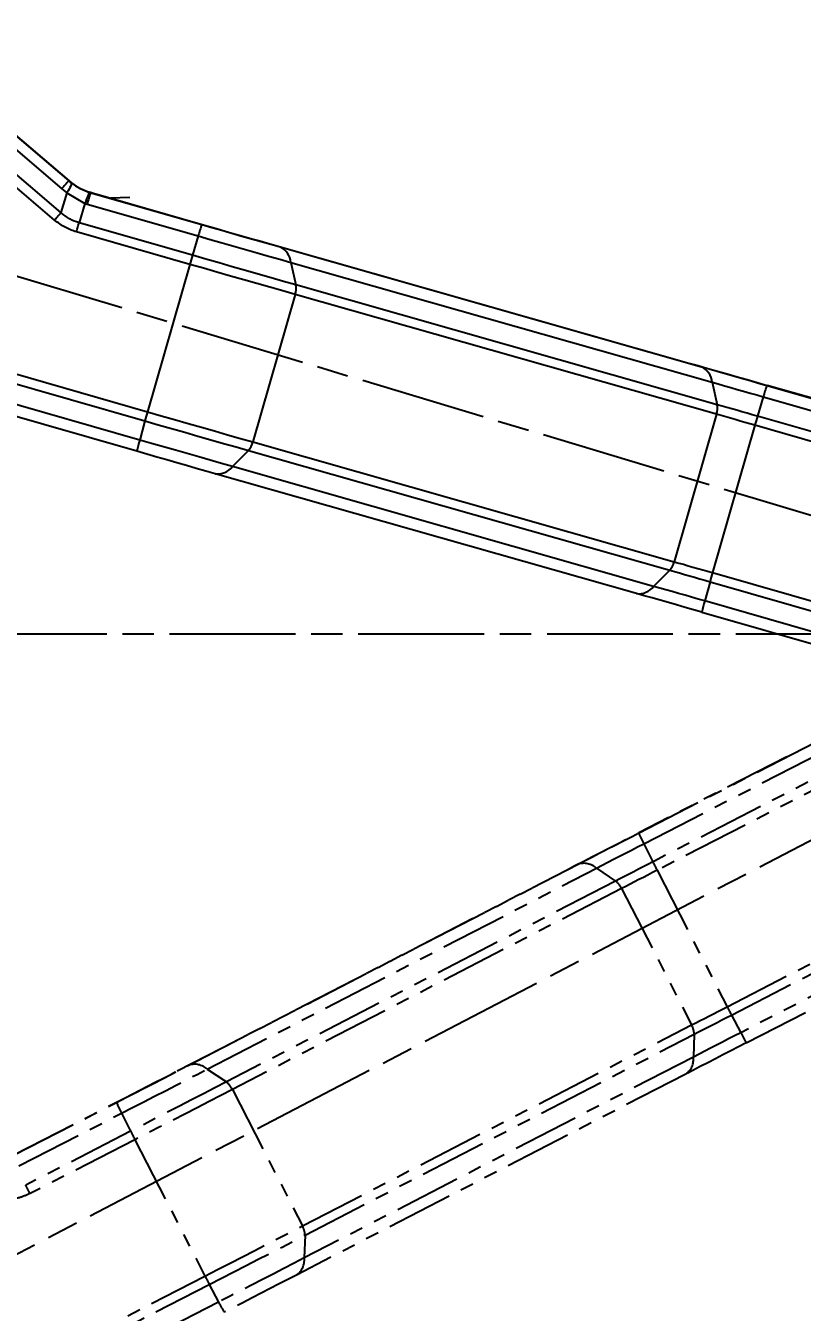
# Model space of a CAD drawing. Header units: millimetres. Extents: x 1726 to 4771, y 590 to 2743.
# Drawn here: x 4299.6 to 4373.6, y 1193.2 to 1316 of the extents above; entities that cross this region are included whole.
import ezdxf

# ---------------------------------------------------------------- set-up
doc = ezdxf.new("R2010")
doc.units = ezdxf.units.MM
doc.linetypes.add('AM_ISO08W050', pattern=[18, 12, -1.5, 3, -1.5])
doc.linetypes.add('PHANTOM', pattern=[12.7, 6.35, -1.27, 1.27, -1.27, 1.27, -1.27])
for name, color, linetype, lineweight in [('AM_5', 3, 'Continuous', 25), ('AM_7', 4, 'AM_ISO08W050', 25), ('标注', 3, 'Continuous', 13)]:
    doc.layers.add(name, color=color, linetype=linetype, lineweight=lineweight)
doc.styles.add('SLDTEXTSTYLE1', font='txt.shx', dxfattribs={"width": 0.7, "bigfont": 'gbcbig.shx'})
doc.dimstyles.new('SLDDIMSTYLE12$0', dxfattribs={"dimtxt": 12, "dimasz": 10, "dimexe": 0, "dimexo": 0.0625, "dimgap": 0.875, "dimtad": 1, "dimdec": 1, "dimlfac": 1.8, "dimrnd": 1e-09, "dimzin": 12, "dimdsep": 46, "dimtxsty": 'SLDTEXTSTYLE1', "dimcen": 0.09, "dimdle": 8.16, "dimclrd": 3, "dimclre": 3, "dimadec": 0, "dimazin": 3, "dimtfac": 1, "dimtdec": 1, "dimtofl": 0, "dimtmove": 0, "dimatfit": 3, "dimfxl": 0, "dimfrac": 2, "dimtolj": 1, "dimlwd": 5, "dimlwe": 5, "dimarcsym": 0})
doc.dimstyles.new('SLDDIMSTYLE12$2', dxfattribs={"dimtxt": 12, "dimasz": 10, "dimexe": 0, "dimexo": 0.0625, "dimgap": 0.875, "dimtad": 1, "dimdec": 1, "dimlfac": 1.8, "dimrnd": 1e-09, "dimzin": 12, "dimdsep": 46, "dimtxsty": 'SLDTEXTSTYLE1', "dimcen": 0.09, "dimdle": 8.16, "dimclrd": 3, "dimclre": 3, "dimadec": 0, "dimazin": 3, "dimtfac": 1, "dimtdec": 1, "dimtofl": 0, "dimtmove": 0, "dimatfit": 3, "dimfxl": 0, "dimfrac": 2, "dimtolj": 1, "dimlwd": 5, "dimlwe": 5, "dimarcsym": 0})

# ---------------------------------------------------------------- blocks, each defined once
blk = doc.blocks.new('*D54')
at = {"layer": 'Defpoints', "color": 0, "transparency": 16777216}
for p in [(4107.88, 1349.53), (4130.09, 1267.73), (4412.15, 1257.89), (4412.15, 1257.89), (4130.54, 1111.11)]:
    blk.add_point(p, dxfattribs=at)
at = {"layer": '标注', "color": 3, "linetype": 'Continuous', "lineweight": 5, "transparency": 16777216}
blk.add_arc((4412.15, 1257.89), 282.23, 165.2686, 205.498, dxfattribs=at)
at = {"layer": '标注', "color": 3, "transparency": 16777216}
for points in [[(4137.59, 1330.11), (4140.8, 1329.2), (4141.91, 1339.28)], [(4158.9, 1137.14), (4155.92, 1135.65), (4161.87, 1127.44)]]:
    blk.add_solid(points, dxfattribs=at)
at = {"layer": '标注', "color": 0, "transparency": 16777216, "insert": (4137.11, 1230.91), "char_height": 10, "attachment_point": 5, "rotation": 275.601, "style": 'SLDTEXTSTYLE1'}
blk.add_mtext('\\A1;60%%D', dxfattribs=at)
blk = doc.blocks.new('*D55')
at = {"layer": 'AM_5', "color": 3, "lineweight": 5, "transparency": 16777216}
blk.add_line((4161.58, 1257.92), (4160.13, 1257.92), dxfattribs=at)
at = {"layer": 'AM_5', "color": 3, "linetype": 'Continuous', "lineweight": 5, "transparency": 16777216}
blk.add_arc((4412.04, 1257.92), 251.91, 165.5129, 177.7254, dxfattribs=at)
at = {"layer": 'AM_5', "color": 3, "transparency": 16777216}
for points in [[(4166.54, 1321.39), (4169.75, 1320.49), (4170.83, 1330.57)], [(4162, 1267.88), (4158.66, 1267.95), (4160.13, 1257.92)]]:
    blk.add_solid(points, dxfattribs=at)
at = {"layer": 'Defpoints', "color": 0, "transparency": 16777216}
for p in [(4107.88, 1349.53), (4164.91, 1306.74), (4161.65, 1257.92), (4412.15, 1257.89), (4415.3, 1257.92)]:
    blk.add_point(p, dxfattribs=at)
at = {"layer": 'AM_5', "color": 0, "transparency": 16777216, "insert": (4156.02, 1295.64), "char_height": 12, "attachment_point": 5, "rotation": 81.6192, "style": 'SLDTEXTSTYLE1'}
blk.add_mtext('\\A1;15%%D', dxfattribs=at)
blk = doc.blocks.new('*D36')
at = {"layer": 'AM_5', "color": 3, "linetype": 'Continuous', "lineweight": 5, "transparency": 16777216}
for p, q in [((4175.22, 1330.49), (4192.64, 1388.35)), ((4420.07, 1319.85), (4202.22, 1385.46))]:
    blk.add_line(p, q, dxfattribs=at)
at = {"layer": 'AM_5', "color": 3, "lineweight": 5, "transparency": 16777216}
blk.add_line((4411.89, 1258), (4429.64, 1316.97), dxfattribs=at)
at = {"layer": 'AM_5', "color": 3, "transparency": 16777216}
for points in [[(4202.7, 1387.06), (4201.74, 1383.87), (4192.64, 1388.35)], [(4420.55, 1321.45), (4419.59, 1318.25), (4429.64, 1316.97)]]:
    blk.add_solid(points, dxfattribs=at)
at = {"layer": 'Defpoints', "color": 0, "transparency": 16777216}
for p in [(4192.64, 1388.35), (4175.2, 1330.43), (4411.87, 1257.95)]:
    blk.add_point(p, dxfattribs=at)
at = {"layer": 'AM_5', "color": 0, "transparency": 16777216, "insert": (4313.13, 1359.24), "char_height": 12, "attachment_point": 5, "rotation": 343.2384, "style": 'SLDTEXTSTYLE1'}
blk.add_mtext('\\A1;225', dxfattribs=at)

msp = doc.modelspace()

# ---------------------------------------------------------------- linework, layer by layer
at = {"color": 7, "linetype": 'Continuous', "lineweight": 25}
for p, q in [((4183.608, 1315.719), (4311.19, 1279.133)), ((4183.364, 1314.855), (4310.947, 1278.268)), ((4310.445, 1276.436), (4182.106, 1313.239)), ((4310.168, 1275.361), (4181.83, 1312.165)), ((4296.787, 1305.71), (4303.008, 1300.403)), ((4297.454, 1306.462), (4303.675, 1301.155)), ((4297.486, 1306.469), (4303.708, 1301.162)), ((4302.938, 1298.125), (4296.229, 1303.848)), ((4302.33, 1297.417), (4295.621, 1303.14)), ((4303.675, 1301.155), (4303.708, 1301.162)), ((4303.708, 1301.162), (4303.954, 1300.963)), ((4303.501, 1300.006), (4302.938, 1298.125)), ((4303.008, 1300.403), (4303.501, 1300.006)), ((4303.501, 1300.006), (4305.215, 1299.004)), ((4305.807, 1300.034), (4305.697, 1300.067)), ((4305.697, 1300.066), (4305.806, 1300.034)), ((4305.776, 1300.027), (4305.806, 1300.034)), ((4305.776, 1300.027), (4316.37, 1296.99)), ((4305.806, 1300.034), (4316.4, 1296.996)), ((4309.492, 1299.566), (4307.673, 1299.499)), ((4305.215, 1299.004), (4304.661, 1297.158)), ((4305.215, 1299.004), (4305.433, 1298.939)), ((4305.433, 1298.939), (4316.026, 1295.901)), ((4315.474, 1294.057), (4304.661, 1297.158)), ((4315.221, 1293.191), (4304.409, 1296.292)), ((4316.026, 1295.901), (4315.474, 1294.057)), ((4322.646, 1295.212), (4362.832, 1283.784)), ((4323.836, 1294.857), (4364.021, 1283.43)), ((4324.863, 1293.377), (4325.347, 1291.237)), ((4324.863, 1293.377), (4365.048, 1281.95)), ((4315.221, 1293.191), (4311.19, 1279.133)), ((4365.532, 1279.81), (4325.347, 1291.237)), ((4325.277, 1290.319), (4321.246, 1276.26)), ((4365.462, 1278.891), (4325.277, 1290.319)), ((4365.048, 1281.95), (4365.532, 1279.81)), ((4370.268, 1281.646), (4394.062, 1274.822)), ((4385.56, 1277.275), (4370.297, 1281.652)), ((4369.924, 1280.557), (4369.371, 1278.713)), ((4369.924, 1280.557), (4395.136, 1273.327)), ((4365.462, 1278.891), (4361.431, 1264.833)), ((4396.53, 1270.925), (4369.371, 1278.713)), ((4310.947, 1278.268), (4310.445, 1276.436)), ((4369.119, 1277.847), (4365.088, 1263.789)), ((4390.403, 1271.743), (4369.119, 1277.847)), ((4321.246, 1276.26), (4361.431, 1264.833)), ((4320.82, 1275.448), (4319.282, 1273.911)), ((4320.82, 1275.448), (4361.005, 1264.021)), ((4359.467, 1262.484), (4319.282, 1273.911)), ((4357.819, 1261.802), (4317.634, 1273.229)), ((4361.005, 1264.021), (4359.467, 1262.484)), ((4364.845, 1262.924), (4364.343, 1261.092)), ((4364.845, 1262.924), (4392.003, 1255.136)), ((4365.088, 1263.789), (4386.372, 1257.685)), ((4389.554, 1253.861), (4364.343, 1261.092)), ((4364.066, 1260.017), (4387.874, 1253.19))]:
    msp.add_line(p, q, dxfattribs=at)
at = {"color": 7, "linetype": 'PHANTOM', "lineweight": 25}
for p, q in [((4358.029, 1238.955), (4380.049, 1250.261)), ((4358.524, 1237.926), (4380.37, 1249.143)), ((4380.943, 1247.274), (4359.382, 1236.203)), ((4372.171, 1246.232), (4358.046, 1238.98)), ((4379.488, 1245.513), (4359.791, 1235.399)), ((4358.524, 1237.926), (4359.382, 1236.203)), ((4315.13, 1216.815), (4352.253, 1235.981)), ((4314.021, 1216.26), (4351.143, 1235.426)), ((4316.893, 1216.439), (4354.015, 1235.605)), ((4354.015, 1235.605), (4355.832, 1234.375)), ((4359.791, 1235.399), (4366.472, 1222.389)), ((4355.832, 1234.375), (4318.71, 1215.209)), ((4356.41, 1233.658), (4319.287, 1214.492)), ((4356.41, 1233.658), (4363.091, 1220.648)), ((4366.886, 1221.592), (4389.972, 1233.447)), ((4366.472, 1222.389), (4386.169, 1232.503)), ((4391.106, 1231.893), (4367.774, 1219.912)), ((4368.307, 1218.939), (4390.34, 1230.253)), ((4366.886, 1221.592), (4367.774, 1219.912)), ((4325.968, 1201.482), (4363.091, 1220.648)), ((4326.213, 1200.598), (4363.335, 1219.764)), ((4363.335, 1219.764), (4363.266, 1217.591)), ((4363.266, 1217.591), (4326.143, 1198.425)), ((4316.893, 1216.439), (4318.71, 1215.209)), ((4362.531, 1215.966), (4325.409, 1196.8)), ((4319.287, 1214.492), (4325.968, 1201.482)), ((4298.423, 1208.227), (4308.227, 1213.261)), ((4298.441, 1208.252), (4308.244, 1213.286)), ((4298.918, 1207.198), (4308.721, 1212.232)), ((4308.721, 1212.232), (4309.58, 1210.509)), ((4309.58, 1210.509), (4299.574, 1205.371)), ((4309.989, 1209.705), (4299.983, 1204.567)), ((4309.989, 1209.705), (4316.67, 1196.695)), ((4326.213, 1200.598), (4326.143, 1198.425)), ((4198.601, 1136.069), (4316.67, 1196.695)), ((4199.014, 1135.272), (4317.084, 1195.898)), ((4317.084, 1195.898), (4317.972, 1194.219)), ((4317.972, 1194.219), (4199.203, 1133.233))]:
    msp.add_line(p, q, dxfattribs=at)
at = {"color": 7, "linetype": 'Continuous', "lineweight": 25, "flags": 128}
for points in [[(4316.026, 1295.901), (4317.164, 1295.575), (4318.298, 1295.25), (4319.427, 1294.927), (4320.546, 1294.607), (4321.653, 1294.291), (4322.743, 1293.98), (4323.814, 1293.675), (4324.863, 1293.377)], [(4316.37, 1296.99), (4317.331, 1296.714), (4318.289, 1296.44), (4319.243, 1296.167), (4320.188, 1295.897), (4321.123, 1295.63), (4322.044, 1295.367), (4322.949, 1295.109), (4323.836, 1294.857)], [(4316.4, 1296.996), (4317.204, 1296.766), (4318.006, 1296.536), (4318.804, 1296.308), (4319.595, 1296.082), (4320.377, 1295.858), (4321.148, 1295.638), (4321.905, 1295.423), (4322.646, 1295.212)], [(4325.347, 1291.237), (4324.175, 1291.571), (4322.978, 1291.911), (4321.76, 1292.259), (4320.524, 1292.612), (4319.273, 1292.969), (4318.012, 1293.33), (4316.745, 1293.693), (4315.474, 1294.057)], [(4325.277, 1290.319), (4324.084, 1290.658), (4322.865, 1291.006), (4321.624, 1291.359), (4320.365, 1291.719), (4319.091, 1292.083), (4317.807, 1292.45), (4316.516, 1292.82), (4315.221, 1293.191)], [(4362.832, 1283.784), (4363.718, 1283.532), (4364.623, 1283.275), (4365.544, 1283.012), (4366.479, 1282.745), (4367.424, 1282.475), (4368.378, 1282.202), (4369.336, 1281.927), (4370.297, 1281.652)], [(4364.021, 1283.43), (4364.762, 1283.219), (4365.519, 1283.003), (4366.29, 1282.783), (4367.072, 1282.56), (4367.863, 1282.334), (4368.661, 1282.106), (4369.463, 1281.876), (4370.268, 1281.646)], [(4365.048, 1281.95), (4365.627, 1281.785), (4366.218, 1281.617), (4366.82, 1281.445), (4367.43, 1281.271), (4368.048, 1281.094), (4368.67, 1280.916), (4369.296, 1280.737), (4369.924, 1280.557)], [(4311.19, 1279.133), (4312.485, 1278.762), (4313.776, 1278.392), (4315.06, 1278.025), (4316.334, 1277.661), (4317.593, 1277.301), (4318.834, 1276.947), (4320.053, 1276.6), (4321.246, 1276.26)], [(4369.119, 1277.847), (4368.648, 1277.982), (4368.179, 1278.116), (4367.712, 1278.25), (4367.249, 1278.382), (4366.791, 1278.513), (4366.34, 1278.642), (4365.896, 1278.768), (4365.462, 1278.891)], [(4369.371, 1278.713), (4368.877, 1278.855), (4368.384, 1278.996), (4367.894, 1279.136), (4367.408, 1279.275), (4366.927, 1279.412), (4366.453, 1279.548), (4365.988, 1279.68), (4365.532, 1279.81)], [(4310.947, 1278.268), (4312.218, 1277.904), (4313.485, 1277.541), (4314.746, 1277.18), (4315.997, 1276.823), (4317.233, 1276.47), (4318.451, 1276.123), (4319.648, 1275.782), (4320.82, 1275.448)], [(4319.282, 1273.911), (4318.233, 1274.21), (4317.162, 1274.515), (4316.072, 1274.826), (4314.965, 1275.142), (4313.846, 1275.462), (4312.717, 1275.785), (4311.582, 1276.109), (4310.445, 1276.436)], [(4317.634, 1273.229), (4316.748, 1273.481), (4315.843, 1273.739), (4314.922, 1274.002), (4313.987, 1274.268), (4313.042, 1274.539), (4312.088, 1274.811), (4311.129, 1275.086), (4310.168, 1275.361)], [(4361.005, 1264.021), (4361.461, 1263.891), (4361.926, 1263.759), (4362.4, 1263.624), (4362.881, 1263.487), (4363.367, 1263.348), (4363.857, 1263.207), (4364.35, 1263.066), (4364.845, 1262.924)], [(4361.431, 1264.833), (4361.865, 1264.71), (4362.309, 1264.583), (4362.76, 1264.455), (4363.218, 1264.324), (4363.681, 1264.192), (4364.148, 1264.058), (4364.617, 1263.924), (4365.088, 1263.789)], [(4364.066, 1260.017), (4363.262, 1260.248), (4362.46, 1260.477), (4361.662, 1260.706), (4360.871, 1260.932), (4360.089, 1261.155), (4359.318, 1261.375), (4358.561, 1261.591), (4357.819, 1261.802)], [(4364.343, 1261.092), (4363.715, 1261.271), (4363.089, 1261.451), (4362.466, 1261.629), (4361.849, 1261.805), (4361.238, 1261.98), (4360.637, 1262.151), (4360.046, 1262.319), (4359.467, 1262.484)]]:
    msp.add_lwpolyline(points, dxfattribs=at)
at = {"color": 7, "linetype": 'PHANTOM', "lineweight": 25, "flags": 128}
for points in [[(4351.143, 1235.426), (4351.962, 1235.848), (4352.798, 1236.279), (4353.65, 1236.718), (4354.514, 1237.163), (4355.388, 1237.613), (4356.27, 1238.067), (4357.157, 1238.523), (4358.046, 1238.98)], [(4352.253, 1235.981), (4352.938, 1236.334), (4353.638, 1236.695), (4354.35, 1237.062), (4355.073, 1237.435), (4355.805, 1237.811), (4356.543, 1238.191), (4357.285, 1238.572), (4358.029, 1238.955)], [(4354.015, 1235.605), (4354.55, 1235.881), (4355.096, 1236.162), (4355.652, 1236.449), (4356.217, 1236.739), (4356.788, 1237.033), (4357.364, 1237.33), (4357.943, 1237.627), (4358.524, 1237.926)], [(4359.382, 1236.203), (4358.925, 1235.968), (4358.469, 1235.734), (4358.015, 1235.5), (4357.566, 1235.269), (4357.121, 1235.04), (4356.683, 1234.814), (4356.253, 1234.593), (4355.832, 1234.375)], [(4359.791, 1235.399), (4359.355, 1235.175), (4358.921, 1234.952), (4358.489, 1234.729), (4358.061, 1234.509), (4357.637, 1234.291), (4357.22, 1234.076), (4356.811, 1233.865), (4356.41, 1233.658)], [(4363.091, 1220.648), (4363.492, 1220.855), (4363.901, 1221.066), (4364.318, 1221.281), (4364.742, 1221.499), (4365.17, 1221.72), (4365.602, 1221.942), (4366.036, 1222.165), (4366.472, 1222.389)], [(4363.335, 1219.764), (4363.756, 1219.982), (4364.186, 1220.203), (4364.624, 1220.429), (4365.069, 1220.658), (4365.519, 1220.89), (4365.972, 1221.123), (4366.428, 1221.357), (4366.886, 1221.592)], [(4367.774, 1219.912), (4367.193, 1219.614), (4366.614, 1219.316), (4366.038, 1219.02), (4365.467, 1218.726), (4364.903, 1218.435), (4364.347, 1218.149), (4363.8, 1217.867), (4363.266, 1217.591)], [(4368.307, 1218.94), (4367.563, 1218.557), (4366.821, 1218.176), (4366.083, 1217.797), (4365.352, 1217.42), (4364.629, 1217.048), (4363.916, 1216.68), (4363.216, 1216.319), (4362.531, 1215.966)], [(4308.227, 1213.261), (4309.116, 1213.718), (4310.003, 1214.173), (4310.885, 1214.627), (4311.76, 1215.077), (4312.624, 1215.522), (4313.475, 1215.961), (4314.312, 1216.392), (4315.13, 1216.815)], [(4308.244, 1213.286), (4308.988, 1213.668), (4309.731, 1214.05), (4310.468, 1214.429), (4311.2, 1214.806), (4311.923, 1215.178), (4312.636, 1215.545), (4313.336, 1215.906), (4314.021, 1216.26)], [(4308.721, 1212.232), (4309.774, 1212.773), (4310.824, 1213.312), (4311.868, 1213.849), (4312.903, 1214.382), (4313.926, 1214.909), (4314.934, 1215.428), (4315.924, 1215.939), (4316.893, 1216.439)], [(4318.71, 1215.209), (4317.627, 1214.65), (4316.521, 1214.08), (4315.395, 1213.5), (4314.252, 1212.911), (4313.096, 1212.316), (4311.929, 1211.716), (4310.756, 1211.113), (4309.58, 1210.509)], [(4319.287, 1214.492), (4318.184, 1213.923), (4317.058, 1213.342), (4315.911, 1212.751), (4314.747, 1212.151), (4313.569, 1211.545), (4312.381, 1210.934), (4311.187, 1210.32), (4309.989, 1209.705)], [(4316.67, 1196.695), (4317.868, 1197.311), (4319.062, 1197.925), (4320.25, 1198.535), (4321.428, 1199.142), (4322.592, 1199.741), (4323.739, 1200.332), (4324.865, 1200.913), (4325.968, 1201.482)], [(4317.084, 1195.898), (4318.259, 1196.503), (4319.432, 1197.105), (4320.599, 1197.705), (4321.755, 1198.3), (4322.898, 1198.889), (4324.024, 1199.469), (4325.13, 1200.04), (4326.213, 1200.598)], [(4326.143, 1198.425), (4325.174, 1197.925), (4324.184, 1197.415), (4323.176, 1196.895), (4322.153, 1196.368), (4321.118, 1195.836), (4320.074, 1195.299), (4319.024, 1194.759), (4317.972, 1194.219)], [(4325.409, 1196.8), (4324.59, 1196.377), (4323.754, 1195.946), (4322.902, 1195.507), (4322.038, 1195.062), (4321.163, 1194.612), (4320.281, 1194.159), (4319.395, 1193.703), (4318.505, 1193.246)]]:
    msp.add_lwpolyline(points, dxfattribs=at)
at = {"color": 7, "linetype": 'Continuous', "lineweight": 25}
for centre, radius, start, end in [((4318.303, 1287.505), 20.007, 136.98231, 139.86093), ((4321.109, 1294.589), 16.269, 160.47233, 164.49361), ((4331.703, 1291.552), 16.269, 160.47233, 164.49361), ((4323.051, 1293.216), 1.819, 5.07762, 64.46165), ((4395.913, 1270.134), 83.921, 163.43713, 164.05307), ((4323.397, 1290.923), 1.975, 342.17658, 9.14397), ((4363.236, 1281.789), 1.819, 5.07766, 64.46203), ((4385.6, 1276.208), 16.268, 160.47228, 164.49364), ((4390.643, 1256.271), 82.676, 163.94748, 164.56969), ((4363.582, 1279.496), 1.975, 342.17656, 9.14413), ((4449.81, 1254.79), 83.921, 163.43713, 164.05307), ((4324.525, 1272.238), 14.692, 163.40044, 167.7271), ((4319.355, 1276.736), 1.95, 318.69224, 345.8928), ((4317.873, 1274.982), 1.77, 262.23993, 322.75953), ((4359.54, 1265.308), 1.95, 318.69201, 345.89284), ((4444.54, 1240.927), 82.676, 163.94748, 164.5697), ((4358.058, 1263.555), 1.77, 262.23993, 322.75953), ((4378.422, 1256.894), 14.692, 163.40041, 167.72716)]:
    msp.add_arc(centre, radius, start, end, dxfattribs=at)
at = {"color": 7, "linetype": 'PHANTOM', "lineweight": 25}
for centre, radius, start, end in [((4372.931, 1245.481), 16.268, 203.65312, 207.67448), ((4352.804, 1234.247), 1.819, 48.2585, 107.64287), ((4434.408, 1273.803), 83.921, 206.61797, 207.23391), ((4354.625, 1232.812), 1.975, 25.3574, 52.32497), ((4440.052, 1260.088), 82.676, 207.12832, 207.75054), ((4361.386, 1219.701), 1.95, 1.87285, 29.07368), ((4380.913, 1226.486), 14.692, 206.58125, 210.908), ((4361.506, 1217.408), 1.77, 305.42077, 5.94037), ((4315.682, 1215.081), 1.819, 48.25846, 107.64249), ((4317.503, 1213.646), 1.975, 25.35742, 52.32481), ((4323.129, 1219.788), 16.269, 203.65317, 207.67445), ((4384.607, 1248.109), 83.921, 206.61798, 207.23391), ((4324.264, 1200.535), 1.95, 1.87308, 29.07364), ((4324.383, 1198.242), 1.77, 305.42077, 5.94037), ((4390.251, 1234.394), 82.676, 207.12832, 207.75053), ((4331.111, 1200.793), 14.692, 206.58128, 210.90794)]:
    msp.add_arc(centre, radius, start, end, dxfattribs=at)
at = {"color": 7, "linetype": 'Continuous', "lineweight": 25}
for points, knots in [([(4303.922, 1300.956), (4303.927, 1300.892), (4303.936, 1300.763), (4303.646, 1300.258), (4303.501, 1300.006)], [0, 0, 0, 0, 0.5008043, 1, 1, 1, 1]), ([(4303.675, 1301.155), (4303.72, 1301.117), (4303.802, 1301.048), (4303.885, 1300.984), (4303.922, 1300.956)], [0, 0, 0, 0, 0.5576718, 1, 1, 1, 1]), ([(4303.922, 1300.956), (4304.197, 1300.766), (4304.737, 1300.393), (4305.361, 1300.17), (4305.667, 1300.06)], [0, 0, 0, 0, 0.5083155, 1, 1, 1, 1]), ([(4303.954, 1300.963), (4304.228, 1300.773), (4304.766, 1300.399), (4305.39, 1300.176), (4305.697, 1300.066)], [0, 0, 0, 0, 0.50800634, 1, 1, 1, 1]), ([(4305.667, 1300.06), (4305.631, 1300.015), (4305.557, 1299.925), (4305.329, 1299.311), (4305.215, 1299.004)], [0, 0, 0, 0, 0.5, 1, 1, 1, 1]), ([(4305.667, 1300.06), (4305.688, 1300.054), (4305.724, 1300.043), (4305.76, 1300.032), (4305.776, 1300.027)], [0, 0, 0, 0, 0.5601455, 1, 1, 1, 1]), ([(4304.409, 1296.292), (4304.039, 1296.42), (4303.286, 1296.683), (4302.653, 1297.169), (4302.33, 1297.417)], [0, 0, 0, 0, 0.4902935, 1, 1, 1, 1]), ([(4304.661, 1297.158), (4304.352, 1297.267), (4303.721, 1297.491), (4303.202, 1297.911), (4302.938, 1298.125)], [0, 0, 0, 0, 0.4914989, 1, 1, 1, 1])]:
    msp.add_open_spline(points, degree=3, knots=knots, dxfattribs=at)
for points in [[(4302.33, 1297.417), (4302.389, 1297.486), (4302.508, 1297.625), (4302.675, 1297.821), (4302.825, 1297.995), (4302.9, 1298.082), (4302.938, 1298.125)], [(4304.409, 1296.292), (4304.433, 1296.375), (4304.481, 1296.542), (4304.55, 1296.779), (4304.613, 1296.993), (4304.645, 1297.103), (4304.662, 1297.158)]]:
    msp.add_open_spline(points, degree=3, dxfattribs=at)
at = {"color": 7, "linetype": 'PHANTOM', "lineweight": 25}
msp.add_open_spline([(4299.983, 1204.567), (4299.943, 1204.645), (4299.864, 1204.799), (4299.752, 1205.019), (4299.651, 1205.218), (4299.6, 1205.32), (4299.574, 1205.371)], degree=3, dxfattribs=at)
msp.add_open_spline([(4299.983, 1204.567), (4299.625, 1204.408), (4298.896, 1204.084), (4298.102, 1204.005), (4297.697, 1203.965)], degree=3, knots=[0, 0, 0, 0, 0.4902935, 1, 1, 1, 1], dxfattribs=at)
at = {"layer": 'AM_7'}
for p, q in [((4412.149, 1257.887), (4107.882, 1349.528)), ((4412.149, 1257.887), (4130.536, 1111.112)), ((4415.298, 1257.918), (4161.646, 1257.918))]:
    msp.add_line(p, q, dxfattribs=at)

# ---------------------------------------------------------------- dimensions: what is measured, and where the dimension line sits
at = {"layer": 'AM_5'}
dim = msp.add_linear_dim(base=(4192.644, 1388.347), p1=(4411.868, 1257.945), p2=(4175.199, 1330.427), angle=163.23837, text='225', dimstyle='SLDDIMSTYLE12$0', override={"dimlfac": 1, "dimpost": ''}, dxfattribs=at)
dim.commit()
dim.dimension.update_dxf_attribs({"geometry": '*D36', "text_midpoint": (4313.127, 1359.239)})
dim = msp.add_angular_dim_2l(base=(4164.906, 1306.738), line1=((4412.149, 1257.887), (4107.882, 1349.528)), line2=((4415.298, 1257.918), (4161.646, 1257.918)), text='15%%D', dimstyle='SLDDIMSTYLE12$2', override={"dimlfac": 1, "dimpost": ''}, dxfattribs=at)
dim.commit()
dim.dimension.update_dxf_attribs({"geometry": '*D55', "text_midpoint": (4156.019, 1295.637)})
at = {"layer": '标注'}
dim = msp.add_angular_dim_2l(base=(4130.09, 1267.728), line1=((4412.149, 1257.887), (4107.882, 1349.528)), line2=((4412.149, 1257.887), (4130.536, 1111.112)), text='60%%D', dimstyle='SLDDIMSTYLE12$2', override={"dimtxt": 10, "dimadec": 3, "dimtdec": 3, "dimtzin": 0}, dxfattribs=at)
dim.commit()
dim.dimension.update_dxf_attribs({"geometry": '*D54', "text_midpoint": (4131.266, 1230.341), "dimtype": 162})

doc.saveas('drawing.dxf')
